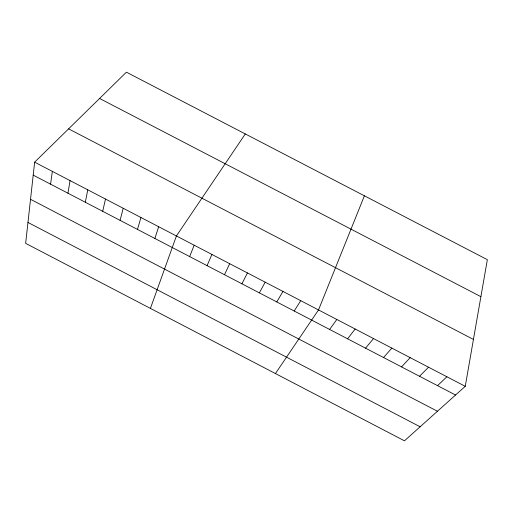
<?xml version="1.0" encoding="UTF-8"?>
<svg xmlns="http://www.w3.org/2000/svg" width="513" height="513" viewBox="0 0 513 513"><rect width="100%" height="100%" fill="white"/><g stroke="black" fill="none" stroke-linecap="round" stroke-linejoin="round"><path stroke-width="0.77" d="M34.64 162.166L25.65 243.361L404.475 440.821L465.253 386.321L487.35 259.681L126.41 72.179L34.64 162.166L465.253 386.321M50.575 184.161L52.345 171.38M67.947 193.209L70.057 180.602M85.318 202.25L87.774 189.823M102.703 211.305L105.492 199.044M120.087 220.353L123.216 208.272M137.478 229.407L140.947 217.506M154.875 238.468L158.684 226.733M150.418 308.396L176.421 235.967L245.297 133.938M189.675 256.59L194.164 245.208M364.403 195.812L318.515 309.942L275.423 373.554M207.085 265.651L211.914 254.448M224.502 274.718L229.67 263.688M241.918 283.792L247.433 272.935M259.341 292.859L265.195 282.182M276.77 301.933L282.964 291.435M294.206 311.013L300.74 300.682M329.609 329.449L336.842 319.477M347.59 338.811L355.169 329.019M365.57 348.173L373.502 338.561M383.557 357.535L391.842 348.109M401.544 366.904L410.188 357.657M419.544 376.273L428.535 367.212M437.544 385.648L446.887 376.766M99.599 98.47L480.893 296.668M68.607 128.853L473.435 339.426M33.204 175.119L455.55 395.023M30.53 199.3L437.448 411.253M27.965 222.443L420.128 426.784"/></g></svg>
